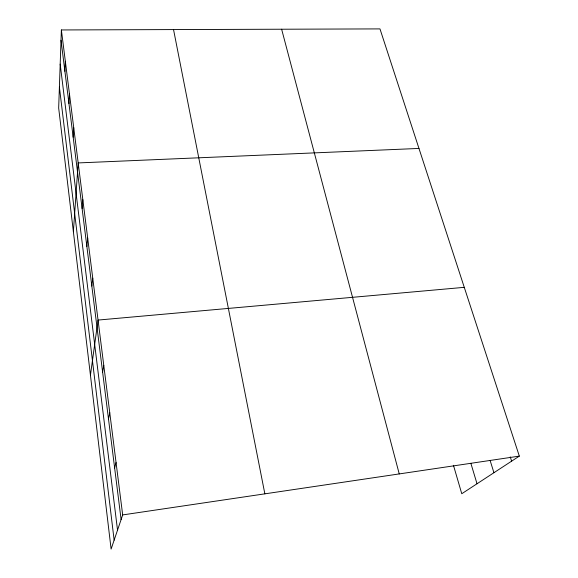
<?xml version="1.0" encoding="UTF-8"?>
<svg xmlns="http://www.w3.org/2000/svg" width="578" height="578" viewBox="0 0 578 578"><rect width="100%" height="100%" fill="white"/><g stroke="black" fill="none" stroke-linecap="round" stroke-linejoin="round"><path stroke-width="0.87" d="M61.376 29.955L58.674 108.028L111.113 549.1L122.673 514.919L61.376 29.955L379.977 28.9L519.326 456.121L461.764 493.735L453.455 465.297M64.909 71.311L65.328 61.246M68.955 103.578L69.439 93.788M73.16 137.145L73.724 127.651M73.384 231.749L78.182 162.931L418.971 148.438M82.105 208.492L82.827 199.706M86.866 246.452L87.683 238.085M91.837 286.074L92.747 278.163M90.435 375.209L98.043 320.067L464.271 287.338M102.617 372.095L103.758 365.274M108.483 418.877L109.755 412.706M114.639 467.97L116.048 462.523M122.673 514.919L519.326 456.121M510.251 456.887L511.624 461.157M490.18 460.666L493.93 472.717M470.868 463.332L477.023 483.764M281.631 29.225L399.246 473.924M173.537 29.586L264.854 493.843M61.015 40.265L121.105 519.557M60.191 64.1L117.529 530.134M59.397 87.097L114.141 540.148"/></g></svg>
